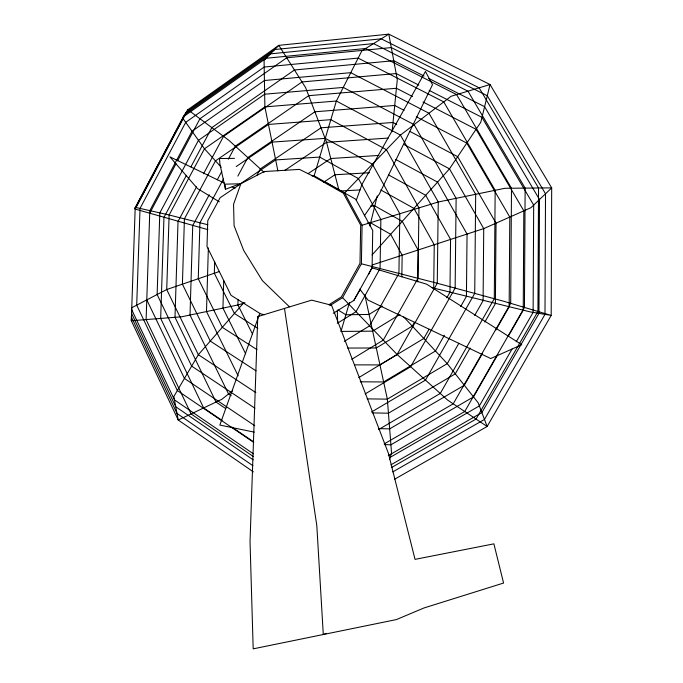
<?xml version="1.0" encoding="UTF-8"?>
<svg xmlns="http://www.w3.org/2000/svg" width="683" height="683" viewBox="0 0 683 683"><rect width="100%" height="100%" fill="white"/><g stroke="black" fill="none" stroke-linecap="round" stroke-linejoin="round"><path stroke-width="1.02" d="M207.871 229.642L135.191 209.075L135.217 207.316L169.119 215L207.803 224.741M433.696 288.106L434.243 244.745L413.941 208.383L380.79 189.959M417.672 281.9L418.116 250.004L402.27 221.369L374.788 205.907L370.604 206.112M401.835 276.897L402.159 255.203L390.667 234.269L370.638 222.854L367.497 222.991M329.983 305.566L342.576 297.668L361.392 263.775L362.084 225.236L344.591 192.999L314.146 175.821L312.037 175.949M368.598 274.233L372.098 267.693L372.73 230.461L355.741 199.265L326.192 182.592M223.717 280.687L222.948 308.11L245.667 353.82M238.051 299.666L237.906 304.959L252.531 334.149M208.358 247.938L206.497 311.568L238.145 375.838M214.667 261.615L214.334 273.243L234.414 313.48L257.832 328.335M392.093 131.691L397.301 79.578L388.781 34.15L278.835 45.351L187.876 109.715L182.592 117.946L204.465 148.783L221.215 167.181M369.879 225.945L377.238 195.927M341.056 331.144L349.448 302.612M314.146 175.821L336.369 101.024L361.845 50.875L388.781 34.15L490.044 84.53L551.685 187.885L551.19 315.409L487.133 426.482L394.45 479.312M389.634 459.224L391.53 452.846L387.346 399.137L364.833 294.902M328.865 304.772L341.346 296.943L359.992 263.339L360.684 225.151L343.344 193.187L313.181 176.163L299.487 169.393L264.236 171.544L240.886 183.701L233.56 204.268L234.09 225.723L243.711 250.49L262.349 280.593L289.455 306.829M259.762 313.36L219.849 425.074L254.289 432.134M356.244 200.375L361.947 184.47L425.449 71.467L432.51 84.692L379.432 193.887L364.321 215.811M135.208 208.084L184.897 114.36L270.494 53.846L373.541 43.61L467.983 91.18L525.133 188.107L524.442 307.435L464.73 411.516L388.303 455.629M135.2 208.588L186.399 112.003L274.72 49.543L381.242 38.829L479.125 87.817L538.537 187.996L537.939 311.457L476.034 419.072L391.393 467.616M135.191 209.075L187.876 109.715L229.061 140.476L264.116 172.338M149.688 213.258L176.069 163.664M177.563 160.855L199.957 118.74L286.715 57.782L391.299 47.579L487.286 95.757L545.512 193.784L544.991 314.376L484.469 419.439L392.793 471.885M186.408 175.309L163.963 217.382L160.676 318.432L203.654 407.939L222.103 420.455M190.898 166.891L211.85 127.619L294.441 69.982L393.758 60.71L424.041 76.035M196.533 186.843L178.024 221.446L175.002 317.296L216.016 402.056L225.723 408.588M203.534 173.755L223.546 136.352L302.031 81.951L396.166 73.551L418.799 85.102M209.271 194.732L192.734 225.544L190.011 315.034L228.532 393.98L231.187 395.747M217.288 179.791L221.796 171.382M228.31 159.241L235.328 146.171L308.707 95.68L396.43 88.261L412.549 96.568M223.597 178.733L199.94 222.76L198.266 278.732L222.291 327.328L256.979 349.619M237.855 176.103L247.844 157.551L314.889 111.79L394.714 105.464L404.071 110.356M256.799 175.437L260.334 168.897L321.027 127.806L393.015 122.479L396.763 124.46M333.244 313.318L353.879 300.426L372.098 267.693M414.376 322.393L412.284 326.098L376.299 347.98L347.715 348.065M429.044 329.232L423.81 338.478L379.953 364.918L354.494 364.859M446.819 297.797L449.96 292.247L450.558 239.426L425.705 195.295L388.67 174.985M444.385 335.268L435.472 350.994L383.633 381.968L360.248 381.788M460.649 306.607L466.421 296.431L467.052 234.047L437.555 182.113L395.67 159.438M353.879 300.426L359.907 289.857M458.848 343.276L447.254 363.646L387.346 399.137L367.113 398.872M474.659 315.486L483.094 300.674L483.735 228.609L449.482 168.846L403.644 144.335M470.075 347.971L455.313 373.849L388.439 413.206L372.483 412.925M484.845 322.086L495.397 303.602L496.037 223.162L457.67 156.672L409.877 131.401M482.258 353.914L464.32 385.263L389.66 428.873L379.065 428.634M495.978 329.932L509.159 306.88L509.791 217.066L466.796 143.106L416.246 116.708M497.847 354.494L473.515 396.9L390.907 444.795L384.563 444.616M508.425 336.053L523.238 310.236L523.827 210.842L476.06 129.318L422.973 101.946M512.037 349.073L479.355 405.924L390.206 457.32M516.254 341.731L533.116 312.387L533.679 205.088L481.985 117.356L429.172 90.404M243.908 302.62L198.343 354.708L173.841 396.541L178.237 420.028L253.342 471.859M372.124 254.896L449.482 168.846L480.755 122.342L490.044 84.53L451.113 96.269L400.434 135.097L344.591 192.999M232.698 390.676L221.838 399.299L178.237 420.028L131.315 320.754L131.725 307.751L166.72 289.532L219.115 271.603M236.224 166.558L272.047 142.115L325.27 138.367L372.389 164.176L399.828 213.728L398.923 273.413L369.605 325.834L344.275 341.406M237.889 185.486L275.667 159.924L319.712 157.081L358.455 178.622L380.866 219.508L380.064 268.573L356.031 311.687L337.308 323.315M240.886 183.701L220.088 197.771L207.76 220.703L207 246.554L230.999 295.278L260.641 313.898L264.552 314.718M284.973 170.298L326.594 142.32L388.286 138.051M308.059 173.661L330.768 158.507L378.92 155.434M323.58 182.284L334.952 174.754L369.503 172.731M382.463 306.163L369.059 314.445L345.88 314.769L337.88 309.894M400.007 314.393L372.662 331.161L340.979 331.426M351.754 359.301L383.3 340.1L417.987 278.314L418.952 207.888L386.382 149.671L330.828 119.679L268.453 124.443L215.478 160.881L184.427 218.85L182.404 284.162L210.27 341.073L256.031 370.852M358.788 377.597L397.113 354.494L437.265 283.266L438.255 201.997L400.434 135.097L336.369 101.024L264.884 106.898L204.465 148.783L169.119 215L166.72 289.532L198.343 354.708L255.852 392.623M365.183 393.903L410.671 366.728L455.143 288.115L456.124 198.318L414.094 124.63L343.276 87.424L264.663 94.211L198.471 140.331L159.813 212.891L157.124 294.527L191.658 366.122L254.913 408.221M371.492 412.045L425.492 380.107L474.728 293.417L475.675 194.296L428.975 113.233L350.772 72.671L264.415 80.517L192.025 131.247L149.816 210.629L146.111 319.584L191.069 413.924L253.222 456.457M378.638 429.547L440.27 393.451L494.287 298.71L495.158 190.284L443.754 101.904L358.174 58.098L264.176 67.045L185.708 122.334L140.032 208.409L136.702 305.164L177.341 390.556L253.743 442.422M384.128 443.959L453.213 403.824L510.696 303.337L511.49 188.226L456.62 94.604L365.67 48.502L266.165 58.26L183.343 116.776L135.208 207.572L131.315 320.754L181.755 316.767L237.906 304.959L245.035 302.859M391.035 464.756L481.874 412.583L538.964 313.369L539.51 199.513L484.597 106.693L428.77 78.434M326.261 633.363L323.29 634.524L316.818 525.645L284.495 308.434M225.45 189.293L240.075 183.778L225.083 184.162L225.45 189.293L219.917 163.997L219.474 158.541L234.448 158.362M372.244 264.953L483.735 228.609L530.956 207.692L551.685 187.885L504.891 188.286L438.255 201.997L362.084 225.236M340.202 191.001L360.103 189.942M431.69 287.603L530.392 311.935L551.19 315.409L504.054 301.357L437.265 283.266L361.392 263.775M371.586 267.71L426.636 284.171L521.727 344.693L490.735 358.549L368 300.085L359.813 289.114M224.502 183.189L169.871 156.825L197.566 188.636L219.345 201.844M232.169 186.894L235.037 188.277M254.759 425.714L184.436 378.442L146.811 299.897M231.759 427.012L253.717 441.91M253.478 453.862L174.464 399.879L131.665 309.612M253.188 459.855L175.753 406.761L131.546 313.42M252.915 465.686L177.017 413.48L131.426 317.134M342.576 297.668L397.113 354.494L447.647 400.101L487.133 426.482L478.185 402.816L447.254 363.646L403.738 316.921M338.896 190.045L326.594 142.32L305.6 87.586L278.835 45.351L264.065 60.403L264.884 106.898L277.896 170.895M337.334 310.919L337.641 322.53M257.764 316.596L250.029 541.499L253.188 648.85L396.439 619.566L423.989 607.972L503.576 583.043L493.886 543.847L415.042 559.368L388.337 453.145L331.554 305.25L311.653 300.144L257.764 316.596"/></g></svg>
